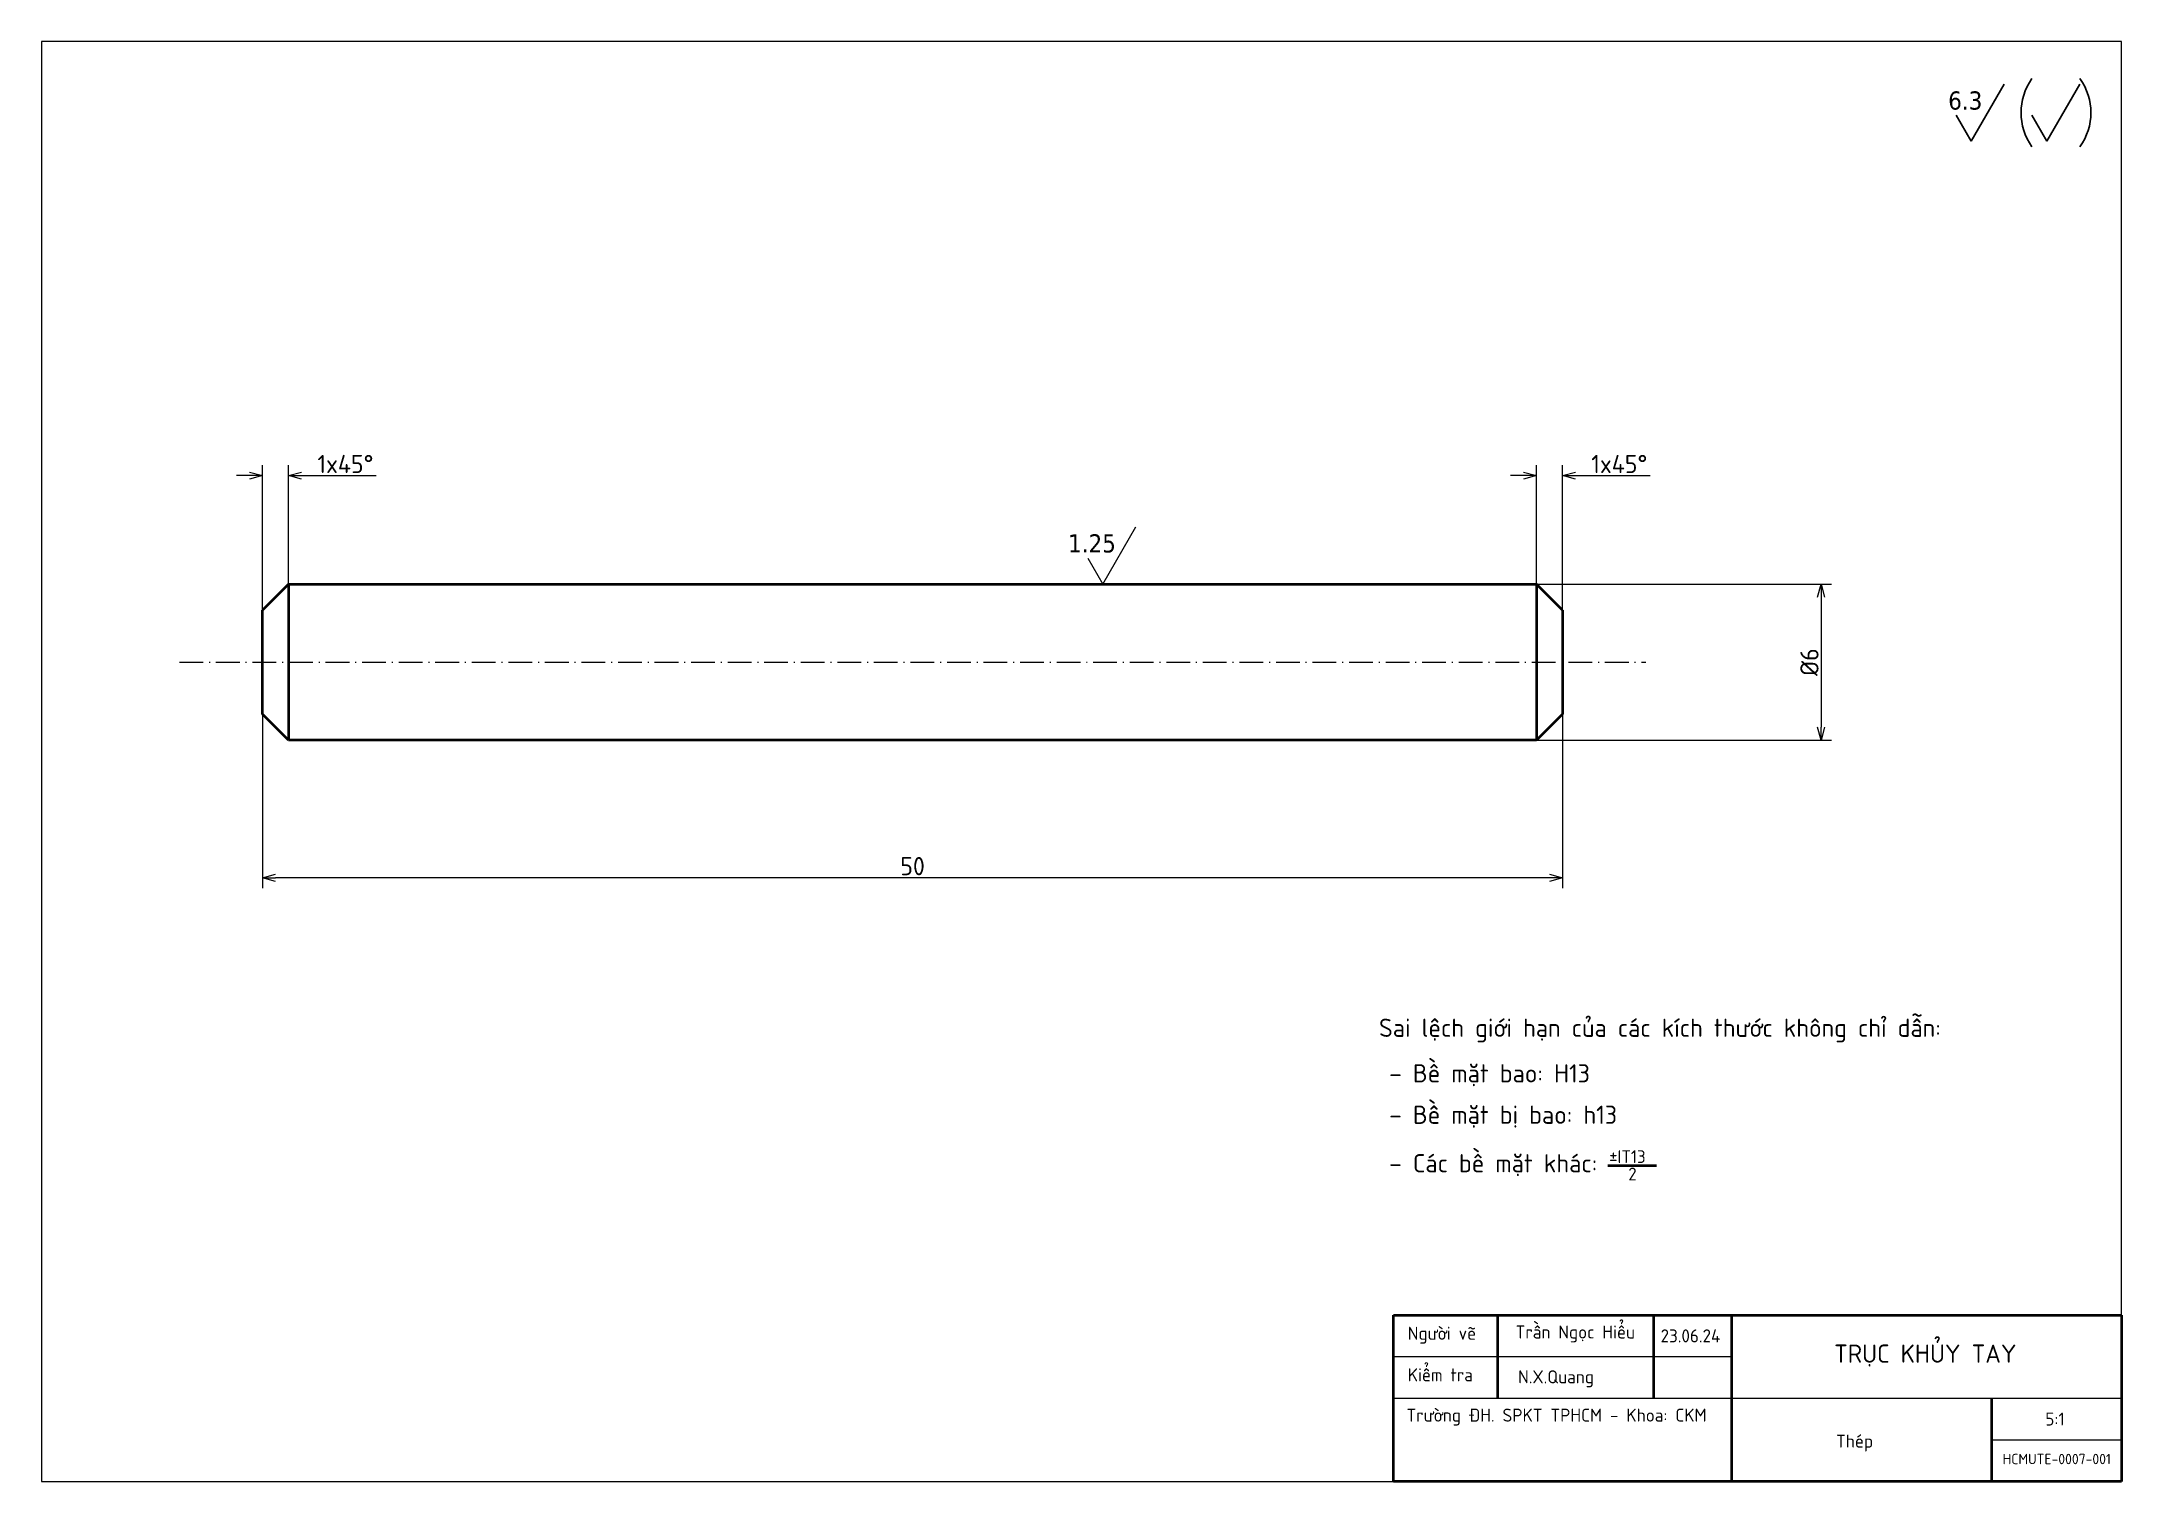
# Paper-space layout 'Sheet' of a CAD drawing. Header units: millimetres. Extents: x 10 to 410, y 10 to 287.
# The model-space entities are those that its viewports show. They can reach past a viewport. Long polylines and large blocks are cut down to what shows.
import ezdxf

# ---------------------------------------------------------------- set-up
doc = ezdxf.new("R2010")
doc.units = ezdxf.units.MM
doc.linetypes.add('Dash Dot', pattern=[7.03, 4.56, -1.14, 0.19, -1.14])
for name, color, linetype, lineweight in [('DuongTam', 7, 'Dash Dot', 13), ('NetDam', 7, 'Continuous', 35), ('Netmanh', 5, 'Continuous', 13), ('Symbol (ISO)', 7, 'Continuous', 25)]:
    doc.layers.add(name, color=color, linetype=linetype, lineweight=lineweight)
doc.styles.add('Note Text (ISO)', font='')
doc.styles.get('Note Text (ISO)').set_extended_font_data('TCVN 7284')
doc.dimstyles.new('Default (ISO)$0', dxfattribs={"dimtxt": 3.5, "dimasz": 2.5, "dimexe": 2, "dimexo": 0, "dimgap": 0.5, "dimtad": 1, "dimtxsty": 'Note Text (ISO)', "dimblk": 'OPEN30', "dimblk1": 'OPEN30', "dimblk2": 'OPEN90', "dimcen": 2.5, "dimclrd": 256, "dimclre": 256, "dimclrt": 256, "dimazin": 0, "dimtfac": 1, "dimtofl": 0, "dimtmove": 0, "dimatfit": 3, "dimldrblk": 'OPEN30', "dimfxl": 1, "dimtolj": 1, "dimtzin": 0, "dimlwd": -1, "dimlwe": -1, "dimarcsym": 0})

# ---------------------------------------------------------------- blocks, each defined once
blk = doc.blocks.new('_Open30')
at = {"color": 0, "linetype": 'ByBlock', "lineweight": -2}
for p, q in [((-1, 0.27), (0, 0)), ((0, 0), (-1, -0.27)), ((0, 0), (-1, 0))]:
    blk.add_line(p, q, dxfattribs=at)
blk = doc.blocks.new('*D24')
at = {"layer": 'Defpoints', "color": 0, "transparency": 16777216}
for p in [(302.51, 203.49), (297.51, 182.62), (302.51, 177.62)]:
    blk.add_point(p, dxfattribs=at)
at = {"layer": 'Netmanh', "linetype": 'Continuous', "transparency": 16777216}
for p, q in [((297.51, 182.62), (297.51, 205.49)), ((302.51, 177.62), (302.51, 205.49)), ((295.01, 203.49), (292.51, 203.49)), ((305.01, 203.49), (319.36, 203.49))]:
    blk.add_line(p, q, dxfattribs=at)
at = {"layer": 'Netmanh', "transparency": 16777216, "xscale": 2.5, "yscale": 2.5, "zscale": 2.5}
blk.add_blockref('_Open30', (297.51, 203.49), dxfattribs=at)
at = {"layer": 'Netmanh', "transparency": 16777216, "xscale": 2.5, "yscale": 2.5, "zscale": 2.5, "rotation": 180}
blk.add_blockref('_Open30', (302.51, 203.49), dxfattribs=at)
at = {"layer": 'Netmanh', "transparency": 16777216, "insert": (313.44, 205.74), "char_height": 3.5, "attachment_point": 5, "style": 'Note Text (ISO)'}
blk.add_mtext('\\A1;1x45%%D', dxfattribs=at)
blk = doc.blocks.new('_Open90')
at = {"color": 0, "linetype": 'ByBlock', "lineweight": -2}
for p, q in [((0, 0), (-1, 0)), ((-0.5, 0.5), (0, 0)), ((0, 0), (-0.5, -0.5))]:
    blk.add_line(p, q, dxfattribs=at)
blk = doc.blocks.new('*D25')
at = {"layer": 'Defpoints', "color": 0, "transparency": 16777216}
for p in [(52.51, 203.49), (57.51, 182.62), (52.51, 177.62)]:
    blk.add_point(p, dxfattribs=at)
at = {"layer": 'Netmanh', "linetype": 'Continuous', "transparency": 16777216}
for p, q in [((52.51, 177.62), (52.51, 205.49)), ((57.51, 182.62), (57.51, 205.49)), ((50.01, 203.49), (47.51, 203.49)), ((60.01, 203.49), (74.36, 203.49))]:
    blk.add_line(p, q, dxfattribs=at)
at = {"layer": 'Netmanh', "transparency": 16777216, "xscale": 2.5, "yscale": 2.5, "zscale": 2.5}
blk.add_blockref('_Open30', (52.51, 203.49), dxfattribs=at)
at = {"layer": 'Netmanh', "transparency": 16777216, "xscale": 2.5, "yscale": 2.5, "zscale": 2.5, "rotation": 180}
blk.add_blockref('_Open30', (57.51, 203.49), dxfattribs=at)
at = {"layer": 'Netmanh', "transparency": 16777216, "insert": (68.44, 205.74), "char_height": 3.5, "attachment_point": 5, "style": 'Note Text (ISO)'}
blk.add_mtext('\\A1;1x45%%D', dxfattribs=at)
blk = doc.blocks.new('*D26')
at = {"layer": 'Defpoints', "color": 0, "transparency": 16777216}
for p in [(177.51, 182.62), (177.51, 152.62), (352.25, 152.62)]:
    blk.add_point(p, dxfattribs=at)
at = {"layer": 'Netmanh', "linetype": 'Continuous', "transparency": 16777216}
for p, q in [((177.51, 182.62), (354.25, 182.62)), ((352.25, 180.12), (352.25, 155.12)), ((177.51, 152.62), (354.25, 152.62))]:
    blk.add_line(p, q, dxfattribs=at)
at = {"layer": 'Netmanh', "transparency": 16777216, "xscale": 2.5, "yscale": 2.5, "zscale": 2.5}
for p, rotation in [((352.25, 182.62), 90), ((352.25, 152.62), 270)]:
    blk.add_blockref('_Open30', p, dxfattribs=dict(at, rotation=rotation))
at = {"layer": 'Netmanh', "transparency": 16777216, "insert": (350, 167.62), "char_height": 3.5, "attachment_point": 5, "rotation": 90, "style": 'Note Text (ISO)'}
blk.add_mtext('\\A1;%%C6', dxfattribs=at)
blk = doc.blocks.new('*D27')
at = {"layer": 'Defpoints', "color": 0, "transparency": 16777216}
for p in [(52.51, 167.62), (302.51, 167.62), (52.51, 126.12)]:
    blk.add_point(p, dxfattribs=at)
at = {"layer": 'Netmanh', "linetype": 'Continuous', "transparency": 16777216}
for p, q in [((52.51, 167.62), (52.51, 124.12)), ((302.51, 167.62), (302.51, 124.12)), ((300.01, 126.12), (55.01, 126.12))]:
    blk.add_line(p, q, dxfattribs=at)
at = {"layer": 'Netmanh', "transparency": 16777216, "xscale": 2.5, "yscale": 2.5, "zscale": 2.5, "rotation": 180}
blk.add_blockref('_Open30', (52.51, 126.12), dxfattribs=at)
at = {"layer": 'Netmanh', "transparency": 16777216, "xscale": 2.5, "yscale": 2.5, "zscale": 2.5}
blk.add_blockref('_Open30', (302.51, 126.12), dxfattribs=at)
at = {"layer": 'Netmanh', "transparency": 16777216, "insert": (177.51, 128.37), "char_height": 3.5, "attachment_point": 5, "style": 'Note Text (ISO)'}
blk.add_mtext('\\A1;50', dxfattribs=at)

msp = doc.modelspace()

# ---------------------------------------------------------------- linework, layer by layer
at = {"layer": 'NetDam'}
for p, q in [((99.631, 182.819), (98.631, 181.819)), ((99.631, 182.819), (147.631, 182.819)), ((99.631, 182.819), (99.631, 176.819)), ((148.631, 181.819), (147.631, 182.819)), ((147.631, 182.819), (147.631, 176.819)), ((98.631, 177.819), (98.631, 181.819)), ((148.631, 181.819), (148.631, 177.819)), ((99.631, 176.819), (98.631, 177.819)), ((148.631, 177.819), (147.631, 176.819)), ((147.631, 176.819), (99.631, 176.819))]:
    msp.add_line(p, q, dxfattribs=at)

psp = doc.layouts.new('Sheet')

# ---------------------------------------------------------------- linework, layer by layer
at = {"layer": 'DuongTam'}
psp.add_line((36.511, 167.616), (318.51, 167.616), dxfattribs=at)
at = {"layer": 'NetDam', "linetype": 'Continuous', "lineweight": 35}
psp.add_line((311.229, 70.772), (320.582, 70.772), dxfattribs=at)
at = {"layer": 'NetDam'}
for p, q in [((270, 42), (410, 42)), ((270, 10), (270, 42)), ((290, 42), (290, 26)), ((320, 42), (320, 26)), ((335, 42), (335, 10)), ((410, 42), (410, 10)), ((385, 26), (385, 10)), ((410, 10), (270, 10))]:
    psp.add_line(p, q, dxfattribs=at)
at = {"layer": 'Netmanh'}
for p, q in [((214.128, 182.616), (220.479, 193.616)), ((211.241, 187.616), (214.128, 182.616)), ((270, 34), (335, 34)), ((270, 26), (410, 26)), ((385, 18), (410, 18))]:
    psp.add_line(p, q, dxfattribs=at)
at = {"layer": 'Symbol (ISO)'}
for p, q in [((381.105, 267.818), (387.456, 278.818)), ((395.679, 267.818), (402.03, 278.818)), ((378.218, 272.818), (381.105, 267.818)), ((392.792, 272.818), (395.679, 267.818))]:
    psp.add_line(p, q, dxfattribs=at)
for centre, start, end in [((401.957, 273.318), 144.44719, 215.55281), ((392.865, 273.318), 324.44719, 35.55281)]:
    psp.add_arc(centre, 11.265, start, end, dxfattribs=at)

# ---------------------------------------------------------------- texts
at = {"layer": 'NetDam', "attachment_point": 1}
for s, insert, char_height in [('{\\fTCVN 7284|b0|i0|c0|p34;Sai lệch giới hạn của các kích thước không chỉ dẫn:}', (267.222, 99.022), 3.5), ('{\\fTCVN 7284|b0|i0|c0|p34; – Bề mặt bao: H13}', (267.042, 90.259), 3.5), ('{\\fTCVN 7284|b0|i0|c0|p34; – Bề mặt bị bao: h13}', (267.042, 82.291), 3.5), ('{\\fTCVN 7284|b0|i0|c0|p34; – Các bề mặt khác: }', (267.042, 72.961), 3.5), ('{\\fTCVN 7284|b0|i0|c0|p34;±IT13}', (311.494, 73.707), 2.45), ('{\\fTCVN 7284|b0|i0|c0|p34;2}', (315.163, 70.363), 2.45), ('{\\fTCVN 7284|b0|i0|c0|p34;Trần Ngọc Hiểu}', (293.487, 39.993), 2.5), ('{\\fTCVN 7284|b0|i0|c0|p34;Người vẽ}', (272.75, 39.75), 2.5), ('{\\fTCVN 7284|b0|i0|c0|p34;23.06.24}', (321.374, 39.25), 2.5), ('{\\fTCVN 7284|b0|i0|c0|p34;TRỤC KHỦY TAY}', (354.75, 36.338), 3.5), ('{\\fTCVN 7284|b0|i0|c0|p34;Kiểm tra}', (272.75, 31.75), 2.5), ('{\\fTCVN 7284|b0|i0|c0|p34;N.X.Quang}', (293.979, 31.371), 2.5), ('{\\fTCVN 7284|b0|i0|c0|p34;Trường ĐH. SPKT TPHCM - Khoa: CKM}', (272.498, 24), 2.5), ('{\\fTCVN 7284|b0|i0|c0|p34;Thép}', (355.11, 19), 2.5), ('{\\fTCVN 7284|b0|i0|c0|p34;HCMUTE-0007-001}', (387.168, 15.309), 2)]:
    psp.add_mtext(s, dxfattribs=dict(at, insert=insert, char_height=char_height))
at = {"layer": 'NetDam', "insert": (395.374, 23.25), "char_height": 2.5, "width": 3.25, "attachment_point": 1}
psp.add_mtext('{\\fTCVN 7284|b0|i0|c0|p34;5:1}', dxfattribs=at)
at = {"layer": 'Netmanh', "insert": (207.415, 192.213), "char_height": 3.5, "attachment_point": 1}
psp.add_mtext('\\fTahoma|b0|i0;\\W1.;1.25', dxfattribs=at)
at = {"layer": 'Symbol (ISO)', "insert": (376.69, 277.415), "char_height": 3.5, "attachment_point": 1}
psp.add_mtext('\\fTahoma|b0|i0;\\W1.;6.3', dxfattribs=at)

# ---------------------------------------------------------------- dimensions: what is measured, and where the dimension line sits
at = {"layer": 'Netmanh'}
for base, p1, p2, picture, middle in [((52.511, 203.49), (57.511, 182.616), (52.511, 177.616), '*D25', (68.436, 203.49)), ((302.511, 203.49), (297.511, 182.616), (302.511, 177.616), '*D24', (313.436, 203.49))]:
    dim = psp.add_linear_dim(base=base, p1=p1, p2=p2, text='<>x45%%D', dimstyle='Default (ISO)$0', override={"dimlfac": -0.2}, dxfattribs=at)
    dim.commit()
    dim.dimension.update_dxf_attribs({"geometry": picture, "text_midpoint": middle, "dimtype": 160})
dim = psp.add_linear_dim(base=(352.248, 152.616), p1=(177.511, 182.616), p2=(177.511, 152.616), angle=90, text='%%C<>', dimstyle='Default (ISO)$0', override={"dimlfac": -0.2}, dxfattribs=at)
dim.commit()
dim.dimension.update_dxf_attribs({"geometry": '*D26', "text_midpoint": (349.998, 167.616)})
dim = psp.add_linear_dim(base=(52.511, 126.117), p1=(302.511, 167.616), p2=(52.511, 167.616), dimstyle='Default (ISO)$0', override={"dimlfac": -0.2}, dxfattribs=at)
dim.commit()
dim.dimension.update_dxf_attribs({"geometry": '*D27', "text_midpoint": (177.511, 128.367)})

# ---------------------------------------------------------------- viewports
at = {"layer": 'NetDam'}
psp.add_viewport(center=(210, 148.5), size=(400, 277), view_center_point=(130.129, 175.996), view_height=55.4, dxfattribs=at)

doc.saveas('drawing.dxf')
